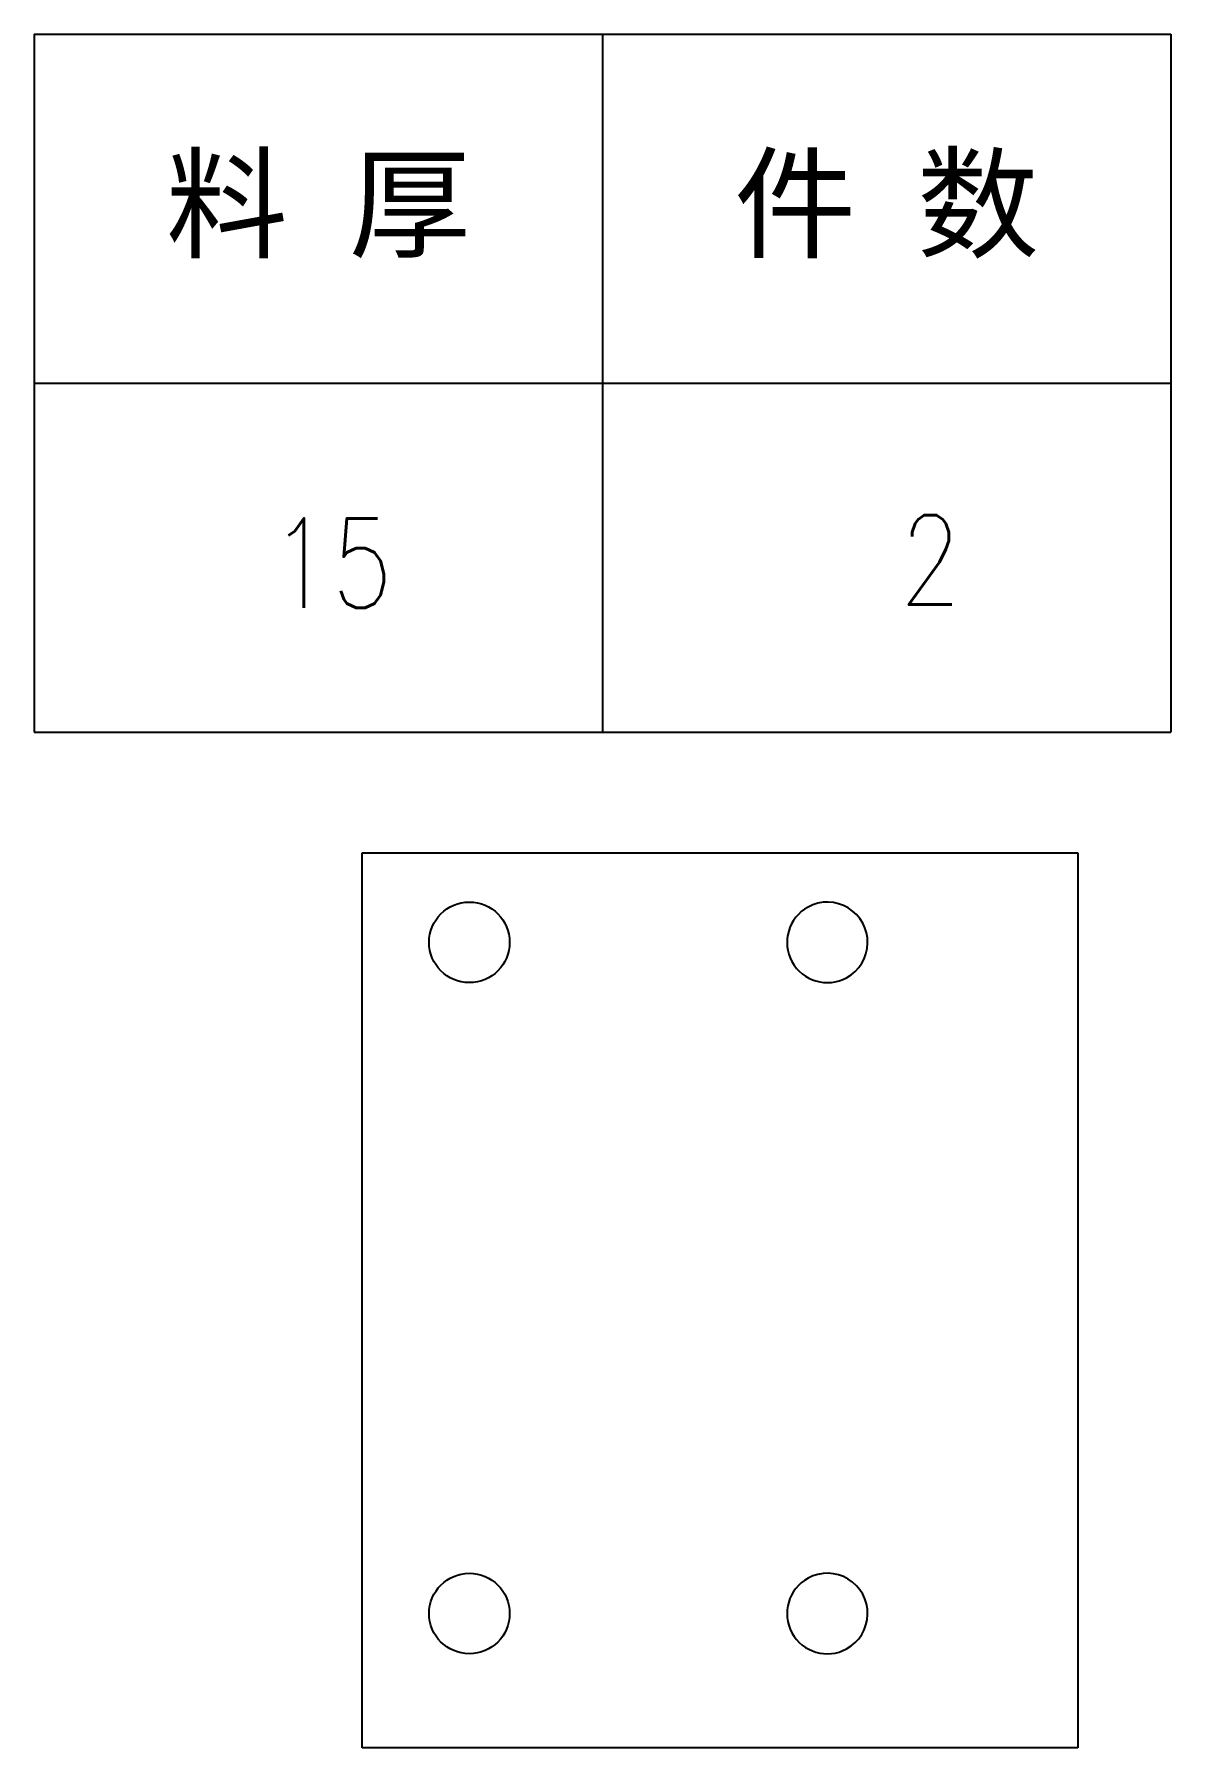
# Model space of a CAD drawing. Header units: millimetres. Extents: x 2210 to 79821, y -19430 to 2344.
# Drawn here: x 2903.4 to 3030.4, y 1798.7 to 1990.1 of the extents above; entities that cross this region are included whole.
import ezdxf
from ezdxf.enums import TextEntityAlignment as Align

# ---------------------------------------------------------------- set-up
doc = ezdxf.new("R2010")
doc.units = ezdxf.units.MM
doc.layers.add('101', color=7, linetype='Continuous', true_color=0xffffff)
doc.styles.add('DIM', font='simplex.shx', dxfattribs={"width": 0.8, "bigfont": 'bigfont.shx'})
doc.styles.get("Standard").update_dxf_attribs({"font": 'arial.ttf'})

# ---------------------------------------------------------------- blocks, each defined once
blk = doc.blocks.new('*T1')
at = {"color": 0, "linetype": 'ByBlock', "lineweight": -2, "transparency": 16777216}
for p, q in [((0, 0), (127, 0)), ((0, 0), (0, -78)), ((63.5, 0), (63.5, -78)), ((127, 0), (127, -78)), ((0, -39), (127, -39)), ((0, -78), (127, -78))]:
    blk.add_line(p, q, dxfattribs=at)
at = {"color": 0, "transparency": 16777216, "char_height": 10, "width": 60.5, "attachment_point": 5}
for s, insert in [('{\\fSimSun|b0|i0|c134|p2;料 厚}', (31.75, -19.5)), ('{\\fSimSun|b0|i0|c134|p2;件 数}', (95.25, -19.5))]:
    blk.add_mtext(s, dxfattribs=dict(at, insert=insert))
blk = doc.blocks.new('拆图参数')
blk.add_blockref('*T1', (-63.5, 78))
at = {"style": 'DIM', "width": 0.8}
blk.add_attdef('6', text='', height=10, dxfattribs=at).set_placement((-37.13, 18.91), align=Align.MIDDLE_LEFT)
blk.add_attdef('1', text='', height=10, dxfattribs=at).set_placement((36.65, 19.27), align=Align.MIDDLE_CENTER)

msp = doc.modelspace()

# ---------------------------------------------------------------- linework, layer by layer
at = {"layer": '101', "color": 92, "linetype": 'Continuous', "lineweight": 25}
for p, q in [((2940.06, 1898.66), (3020.06, 1898.66)), ((2940.06, 1798.66), (2940.06, 1898.66)), ((3020.06, 1898.66), (3020.06, 1798.66)), ((3020.06, 1798.66), (2940.06, 1798.66))]:
    msp.add_line(p, q, dxfattribs=at)
for centre in [(2952.06, 1888.66), (2952.06, 1813.66)]:
    msp.add_circle(centre, 4.5, dxfattribs=at)
for centre, start, end in [((2992.06, 1888.66), 118.6479, 298.6479), ((2992.06, 1888.66), 298.6479, 118.6479), ((2992.06, 1813.66), 118.6479, 298.6479), ((2992.06, 1813.66), 298.6479, 118.6479)]:
    msp.add_arc(centre, 4.5, start, end, dxfattribs=at)

# ---------------------------------------------------------------- block references
msp.add_blockref('拆图参数', (2966.93, 1912.13)).add_auto_attribs({'1': '2', '6': '15'})

doc.saveas('drawing.dxf')
